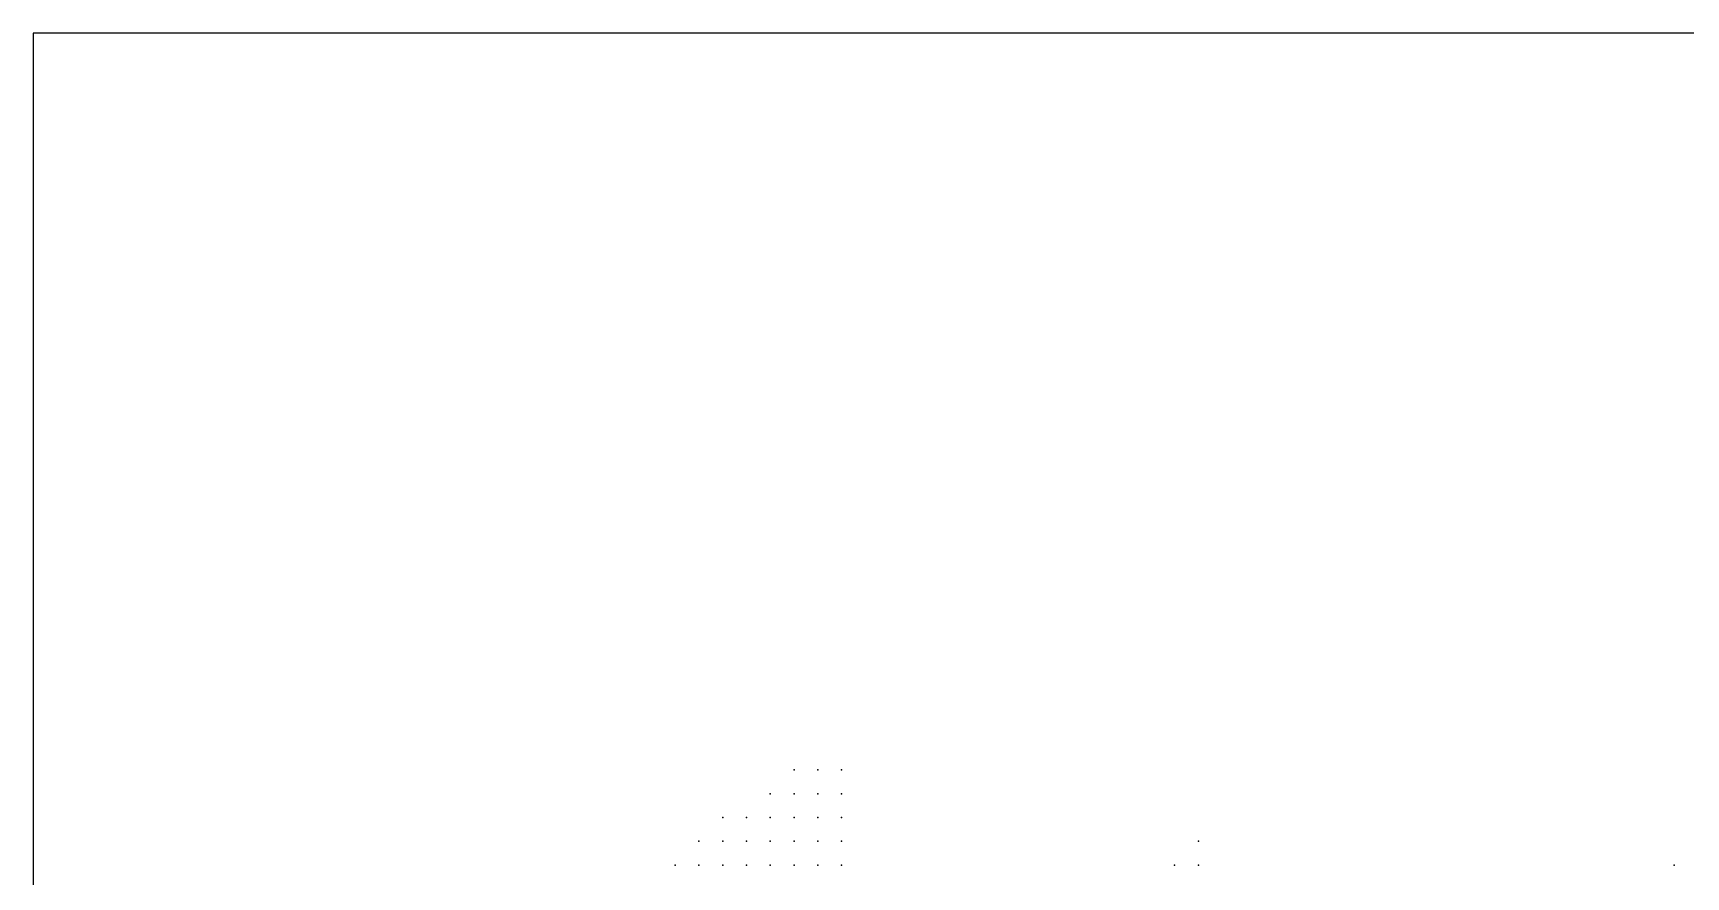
# Model space of a CAD drawing. Header units: millimetres. Extents: x 2848 to 6961, y 1568 to 7914.
# Drawn here: x 3598.3 to 3667.8, y 1684.8 to 1720.3 of the extents above; entities that cross this region are included whole.
import ezdxf

# ---------------------------------------------------------------- set-up
doc = ezdxf.new("R2010")
doc.units = ezdxf.units.MM
doc.header["$PDSIZE"] = -2

msp = doc.modelspace()

# ---------------------------------------------------------------- linework, layer by layer
msp.add_lwpolyline([(3598.282, 1580.289), (3738.282, 1580.289), (3738.282, 1720.289), (3598.282, 1720.289)], close=True)
at = {"color": 30, "true_color": 0xff9e11}
for p in [(3630.282, 1689.289), (3631.282, 1689.289), (3632.282, 1689.289), (3629.282, 1688.289), (3630.282, 1688.289), (3631.282, 1688.289), (3632.282, 1688.289), (3627.282, 1687.289), (3628.282, 1687.289), (3629.282, 1687.289), (3630.282, 1687.289), (3631.282, 1687.289), (3632.282, 1687.289), (3626.282, 1686.289), (3627.282, 1686.289), (3628.282, 1686.289), (3629.282, 1686.289), (3630.282, 1686.289), (3629.282, 1685.289)]:
    msp.add_point(p, dxfattribs=at)
at = {"color": 30, "true_color": 0xff9b15}
for p in [(3631.282, 1686.289), (3632.282, 1686.289), (3631.282, 1685.289), (3632.282, 1685.289)]:
    msp.add_point(p, dxfattribs=at)
at = {"color": 33, "true_color": 0xfda43e}
for p in [(3647.282, 1686.289), (3646.282, 1685.289), (3647.282, 1685.289)]:
    msp.add_point(p, dxfattribs=at)
at = {"color": 30, "true_color": 0xff8321}
msp.add_point((3625.282, 1685.289), dxfattribs=at)
at = {"color": 30, "true_color": 0xfe8d01}
msp.add_point((3626.282, 1685.289), dxfattribs=at)
at = {"color": 30, "true_color": 0xff9a14}
msp.add_point((3627.282, 1685.289), dxfattribs=at)
at = {"color": 30, "true_color": 0xfe9c15}
msp.add_point((3628.282, 1685.289), dxfattribs=at)
at = {"color": 40, "true_color": 0xfda118}
msp.add_point((3630.282, 1685.289), dxfattribs=at)
at = {"color": 40, "true_color": 0xffcc3b}
msp.add_point((3667.282, 1685.289), dxfattribs=at)

doc.saveas('drawing.dxf')
